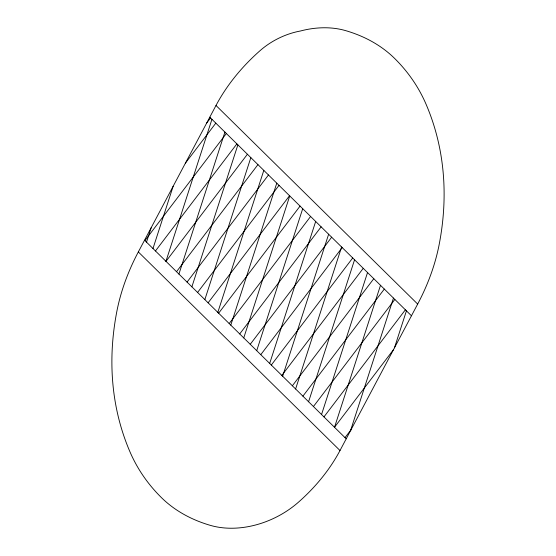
<?xml version="1.0" encoding="UTF-8"?>
<svg xmlns="http://www.w3.org/2000/svg" width="556" height="556" viewBox="0 0 556 556"><rect width="100%" height="100%" fill="white"/><g stroke="black" fill="none" stroke-linecap="round" stroke-linejoin="round"><path stroke-width="0.83" d="M146.499 242.145L151.176 227.717M152.983 248.525L173.145 186.281M165.952 261.292L211.94 119.318M178.921 274.066L224.909 132.085M191.883 286.833L237.878 144.852M204.851 299.601L250.839 157.619M217.82 312.368L263.808 170.386M230.782 325.135L276.777 183.16M243.75 337.909L289.739 195.927M256.719 350.676L302.707 208.695M269.681 363.443L315.676 221.462M282.65 376.21L328.638 234.229M295.611 388.978L341.606 247.003M308.58 401.752L354.568 259.77M321.549 414.519L367.537 272.537M334.51 427.286L380.506 285.304M350.502 430.719L393.467 298.079M394.447 347.847L406.436 310.846M138.333 251.931L215.999 105.473A178.33 131.056 -26.7 0 1 259.979 50.728A63.947 46.996 -26.7 0 1 300.448 30.997A79.64 58.526 -26.7 0 1 345.61 30.622A167.947 123.425 -26.7 0 1 394.496 58.31A263.03 193.3 -26.7 0 1 426.125 104.382A397.359 292.025 -26.7 0 1 439.282 243.931A263.03 193.3 -26.7 0 1 417.667 304.069L340.001 450.527A167.947 123.425 -26.7 0 1 298.579 502.082A79.64 58.526 -26.7 0 1 210.39 525.378A167.947 123.425 -26.7 0 1 161.504 497.689A263.03 193.3 -26.7 0 1 129.875 451.618A397.359 292.025 -26.7 0 1 116.718 312.069A263.03 193.3 -26.7 0 1 138.333 251.931L340.001 450.527M206.693 123.022L210.55 117.948M185.461 163.061L215.818 123.133M144.928 240.595L226.348 133.503M155.465 250.964L236.884 143.872M165.994 261.334L247.413 154.241M176.523 271.703L257.942 164.618M187.059 282.08L268.472 174.987M197.588 292.449L279.008 185.356M208.118 302.818L289.537 195.726M218.647 313.188L300.066 206.095M229.183 323.557L310.602 216.465M239.712 333.934L321.132 226.841M250.242 344.303L331.661 237.21M260.778 354.672L342.19 247.58M271.307 365.042L352.726 257.949M281.836 375.411L363.256 268.319M292.366 385.788L373.785 278.695M302.902 396.157L384.321 289.064M313.431 406.526L394.85 299.434M323.96 416.896L405.38 309.803M334.497 427.265L393.474 349.689M345.026 437.635L351.01 429.767M215.999 105.473L417.667 304.069M209.786 117.191L411.454 315.787M144.546 240.213L346.214 438.809"/></g></svg>
